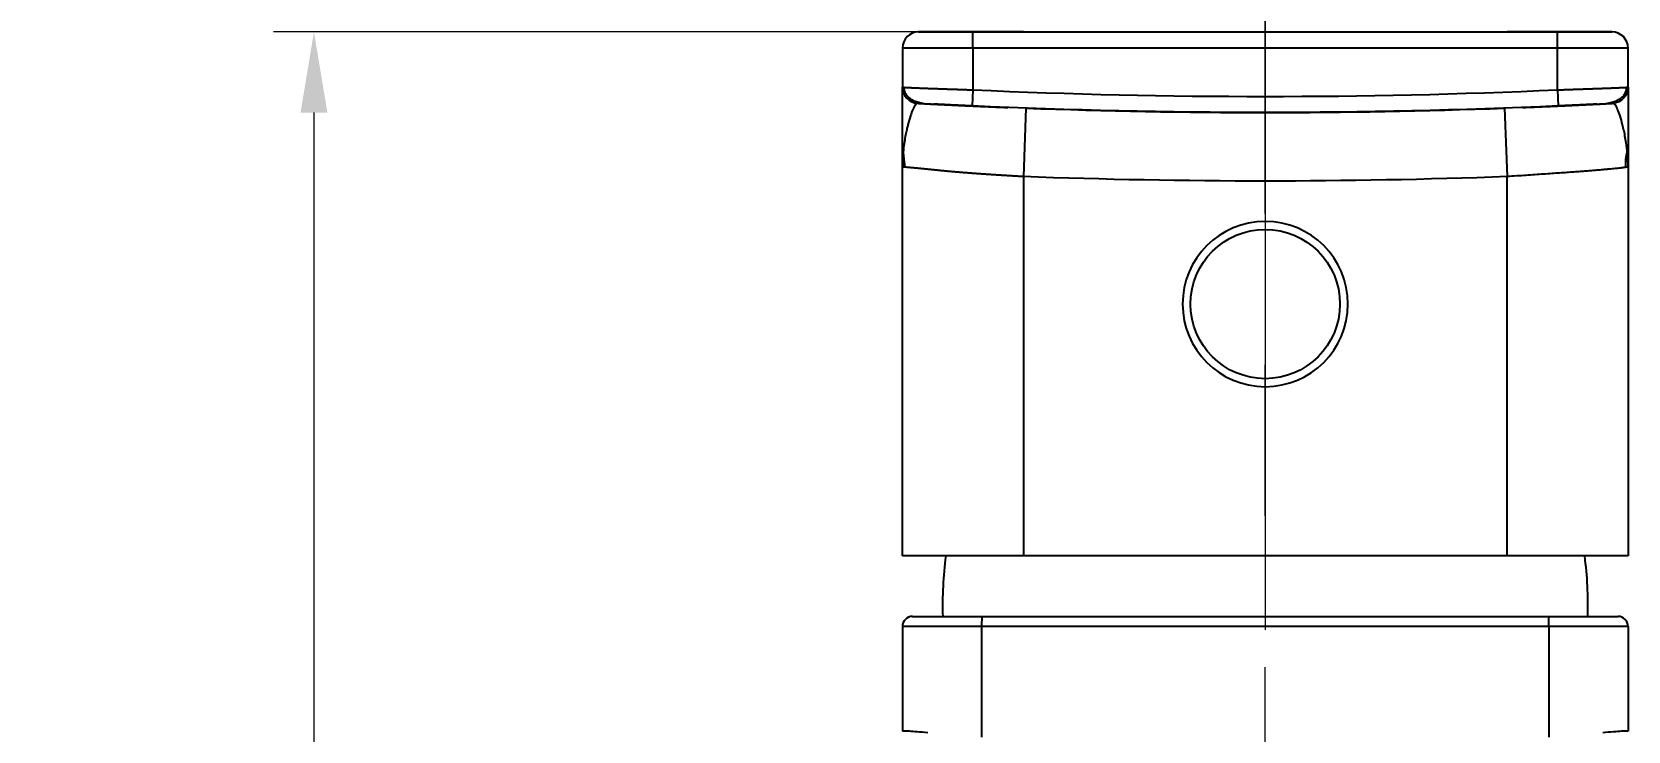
# Model space of a CAD drawing. Extents: x 1481 to 3160, y 4681 to 5260.
# Drawn here: x 2553.2 to 2632.3, y 5030.2 to 5064.9 of the extents above; entities that cross this region are included whole.
import ezdxf

# ---------------------------------------------------------------- set-up
doc = ezdxf.new("R2010")
doc.units = 0
doc.header["$LTSCALE"] = 30
doc.header["$MEASUREMENT"] = 0
doc.header["$PDMODE"] = 3
doc.header["$PDSIZE"] = -10
doc.linetypes.add('CENTER', pattern=[2, 1.25, -0.25, 0.25, -0.25])
doc.layers.get('0').update_dxf_attribs({"linetype": 'CONTINUOUS'})
doc.layers.get('DEFPOINTS').update_dxf_attribs({"linetype": 'CONTINUOUS'})
doc.layers.add('\\M+5B3DF\\M+5B4E7\\M+5CFDF', color=3, linetype='CONTINUOUS', lineweight=9)
doc.layers.add('BODY', color=7, linetype='CONTINUOUS')
doc.styles.add('Daelim Dimension', font='NanumGothic.ttf')
doc.dimstyles.new('DEFAULT', dxfattribs={"dimscale": 2, "dimtxt": 2, "dimasz": 2, "dimexe": 0, "dimexo": 2, "dimgap": 1, "dimtad": 1, "dimdec": 1, "dimzin": 9, "dimdsep": 46, "dimtxsty": 'Daelim Dimension', "dimcen": 0.5, "dimclrd": 252, "dimclre": 252, "dimclrt": 3, "dimadec": 1, "dimazin": 0, "dimtfac": 1, "dimtdec": 1, "dimtix": 1, "dimtmove": 0, "dimatfit": 3, "dimfxl": 0, "dimtolj": 1, "dimtzin": 1, "dimlwd": 9, "dimlwe": 9, "dimarcsym": 0})

# ---------------------------------------------------------------- blocks, each defined once
blk = doc.blocks.new('*D21')
at = {"color": 5, "lineweight": 9, "ltscale": 0.5}
for p, q in [((2610.339, 5064.907), (2565.145, 5064.907)), ((2567.145, 5060.907), (2567.145, 4918.907)), ((2587.839, 4914.907), (2565.145, 4914.907))]:
    blk.add_line(p, q, dxfattribs=at)
at = {"color": 5, "ltscale": 0.5}
for points in [[(2566.478, 5060.907), (2567.811, 5060.907), (2567.145, 5064.907)], [(2566.478, 4918.907), (2567.811, 4918.907), (2567.145, 4914.907)]]:
    blk.add_solid(points, dxfattribs=at)
at = {"layer": 'DEFPOINTS', "color": 0, "ltscale": 0.5}
for p in [(2614.339, 5064.907), (2567.145, 4914.907), (2591.839, 4914.907)]:
    blk.add_point(p, dxfattribs=at)
at = {"color": 7, "ltscale": 0.5, "insert": (2559.715, 4989.907), "char_height": 10, "attachment_point": 5, "rotation": 90, "style": 'Daelim Dimension'}
blk.add_mtext('\\A1;150', dxfattribs=at)

msp = doc.modelspace()

# ---------------------------------------------------------------- linework, layer by layer
at = {"layer": '\\M+5B3DF\\M+5B4E7\\M+5CFDF', "color": 0, "lineweight": -3}
for p, q in [((2602.339, 5064.907), (2597.139, 5064.907)), ((2597.139, 5064.907), (2599.839, 5064.907)), ((2597.139, 5064.907), (2597.139, 5064.907)), ((2599.839, 5064.907), (2628.839, 5064.907)), ((2599.839, 5064.107), (2599.839, 5064.907)), ((2631.539, 5064.907), (2626.339, 5064.907)), ((2628.839, 5064.107), (2628.839, 5064.907)), ((2628.839, 5064.907), (2631.539, 5064.907)), ((2631.539, 5064.907), (2631.539, 5064.907)), ((2596.339, 5064.107), (2596.339, 5062.165)), ((2599.839, 5064.107), (2596.339, 5064.107)), ((2596.339, 5064.107), (2596.339, 5064.107)), ((2628.839, 5064.107), (2599.839, 5064.107)), ((2599.839, 5064.107), (2599.839, 5062.032)), ((2628.839, 5062.032), (2628.839, 5064.107)), ((2632.339, 5064.107), (2628.839, 5064.107)), ((2632.339, 5062.165), (2632.339, 5064.107)), ((2632.339, 5064.107), (2632.339, 5064.107)), ((2599.839, 5062.032), (2599.803, 5061.233)), ((2628.839, 5062.032), (2628.874, 5061.233)), ((2632.339, 5062.165), (2632.339, 5058.207)), ((2602.463, 5061.125), (2602.339, 5057.727)), ((2626.214, 5061.125), (2626.339, 5057.727)), ((2596.339, 5038.907), (2596.339, 5058.207)), ((2602.339, 5057.727), (2602.339, 5038.907)), ((2626.339, 5038.907), (2626.339, 5057.727)), ((2632.339, 5058.207), (2632.339, 5038.907)), ((2602.339, 5038.907), (2596.339, 5038.907)), ((2626.339, 5038.907), (2602.339, 5038.907)), ((2632.339, 5038.907), (2626.339, 5038.907)), ((2596.339, 5035.407), (2596.339, 5030.22)), ((2600.269, 5035.407), (2596.339, 5035.407)), ((2596.839, 5035.907), (2600.278, 5035.907)), ((2600.269, 5035.407), (2600.269, 5029.91)), ((2614.339, 5035.407), (2600.269, 5035.407)), ((2600.278, 5035.907), (2614.339, 5035.907)), ((2614.339, 5035.907), (2628.4, 5035.907)), ((2628.408, 5035.407), (2614.339, 5035.407)), ((2628.4, 5035.907), (2631.839, 5035.907)), ((2628.408, 5035.407), (2628.408, 5029.91)), ((2632.339, 5035.407), (2628.408, 5035.407)), ((2632.339, 5035.407), (2632.339, 5030.22))]:
    msp.add_line(p, q, dxfattribs=at)
at = {"layer": '\\M+5B3DF\\M+5B4E7\\M+5CFDF', "color": 0, "lineweight": -3, "extrusion": (0, 0, -1)}
msp.add_circle((-2614.339, 5051.407), 4.1, dxfattribs=at)
at = {"layer": '\\M+5B3DF\\M+5B4E7\\M+5CFDF', "color": 0, "lineweight": -3}
msp.add_circle((2614.339, 5051.407), 3.704, dxfattribs=at)
for centre, radius, start, end in [((2597.139, 5064.107), 0.8, 90, 180), ((2597.139, 5064.107), 0.8, 90, 180), ((2631.539, 5064.107), 0.8, 0, 90), ((2631.539, 5064.107), 0.8, 0, 90), ((2597.139, 5062.165), 0.8, 180, 266.95176), ((2614.339, 5385.157), 323.45, 267.43062, 272.56938), ((2614.339, 5385.157), 324.25, 267.9011, 272.0989), ((2617.33, 5036.466), 19, 172.61787, 181.68552), ((2611.347, 5036.466), 19, 358.31448, 7.38213), ((2596.839, 5035.407), 0.5, 90, 180), ((2631.839, 5035.407), 0.5, 0, 90)]:
    msp.add_arc(centre, radius, start, end, dxfattribs=at)
at = {"layer": '\\M+5B3DF\\M+5B4E7\\M+5CFDF', "color": 0, "lineweight": -3, "extrusion": (0, 0, -1)}
for centre, radius, start, end in [((-2631.539, 5062.165), 0.8, 180, 266.95176), ((-2614.339, 5385.157), 324.25, 267.43062, 272.56938), ((-2614.339, 5385.157), 327.65, 267.9011, 272.0989)]:
    msp.add_arc(centre, radius, start, end, dxfattribs=at)
at = {"layer": '\\M+5B3DF\\M+5B4E7\\M+5CFDF', "color": 0, "lineweight": -3}
for centre, major_axis, ratio, start_param, end_param in [((2600.278, 5035.407), (0, 0.5), 0.017452, 0, 1.570796), ((2628.4, 5035.407), (0, -0.5), 0.017453, 1.570796, 3.141499)]:
    msp.add_ellipse(centre, major_axis=major_axis, ratio=ratio, start_param=start_param, end_param=end_param, dxfattribs=at)
for points, knots in [([(2596.339, 5062.165), (2596.339, 5062.165), (2596.339, 5062.165), (2596.339, 5062.165), (2596.339, 5062.165), (2596.34, 5062.165), (2596.341, 5062.165), (2596.342, 5062.164), (2596.343, 5062.164), (2596.345, 5062.164), (2596.347, 5062.164), (2596.349, 5062.164), (2596.351, 5062.164), (2596.353, 5062.164), (2596.356, 5062.163), (2596.359, 5062.163), (2596.362, 5062.163), (2596.366, 5062.163), (2596.37, 5062.163), (2596.374, 5062.162), (2596.378, 5062.162), (2596.383, 5062.162), (2596.388, 5062.161), (2596.393, 5062.161), (2596.398, 5062.161), (2596.403, 5062.16), (2596.406, 5062.16), (2596.406, 5062.16)], [0, 0, 0, 0, 0.036911, 0.074181, 0.11181, 0.149797, 0.188144, 0.22685, 0.265915, 0.305338, 0.345121, 0.385263, 0.425764, 0.466623, 0.507842, 0.54942, 0.591357, 0.633653, 0.676309, 0.719323, 0.762696, 0.806429, 0.850521, 0.894971, 0.939781, 0.98495, 1, 1, 1, 1]), ([(2596.339, 5058.207), (2596.339, 5059.189), (2596.339, 5060.166), (2596.339, 5061.645), (2596.339, 5062.165), (2596.339, 5062.165)], [0, 0, 0, 0, 0.500054, 0.500054, 1, 1, 1, 1]), ([(2596.406, 5062.16), (2596.408, 5062.16), (2596.411, 5062.16), (2596.417, 5062.16), (2596.424, 5062.159), (2596.431, 5062.159), (2596.438, 5062.158), (2596.446, 5062.158), (2596.455, 5062.157), (2596.463, 5062.157), (2596.472, 5062.156), (2596.482, 5062.156), (2596.491, 5062.155), (2596.501, 5062.155), (2596.512, 5062.154), (2596.523, 5062.154), (2596.534, 5062.153), (2596.546, 5062.153), (2596.558, 5062.152), (2596.571, 5062.151), (2596.584, 5062.151), (2596.597, 5062.15), (2596.611, 5062.149), (2596.625, 5062.149), (2596.64, 5062.148), (2596.655, 5062.147), (2596.671, 5062.146), (2596.687, 5062.146), (2596.704, 5062.145), (2596.721, 5062.144), (2596.738, 5062.143), (2596.757, 5062.143), (2596.775, 5062.142), (2596.794, 5062.141), (2596.814, 5062.14), (2596.834, 5062.139), (2596.854, 5062.138), (2596.876, 5062.137), (2596.897, 5062.136), (2596.919, 5062.135), (2596.942, 5062.135), (2596.965, 5062.134), (2596.989, 5062.133), (2597.013, 5062.132), (2597.038, 5062.131), (2597.064, 5062.13), (2597.09, 5062.129), (2597.116, 5062.127), (2597.143, 5062.126), (2597.171, 5062.125), (2597.199, 5062.124), (2597.228, 5062.123), (2597.257, 5062.122), (2597.287, 5062.121), (2597.318, 5062.12), (2597.349, 5062.118), (2597.38, 5062.117), (2597.413, 5062.116), (2597.445, 5062.115), (2597.479, 5062.114), (2597.513, 5062.112), (2597.547, 5062.111), (2597.582, 5062.11), (2597.618, 5062.108), (2597.655, 5062.107), (2597.691, 5062.106), (2597.729, 5062.104), (2597.767, 5062.103), (2597.806, 5062.102), (2597.845, 5062.1), (2597.885, 5062.099), (2597.925, 5062.098), (2597.966, 5062.096), (2598.008, 5062.095), (2598.05, 5062.093), (2598.092, 5062.092), (2598.136, 5062.09), (2598.179, 5062.089), (2598.224, 5062.087), (2598.269, 5062.086), (2598.314, 5062.084), (2598.36, 5062.082), (2598.407, 5062.081), (2598.454, 5062.079), (2598.501, 5062.078), (2598.549, 5062.076), (2598.598, 5062.074), (2598.647, 5062.073), (2598.697, 5062.071), (2598.747, 5062.069), (2598.798, 5062.068), (2598.849, 5062.066), (2598.9, 5062.064), (2598.952, 5062.062), (2599.005, 5062.061), (2599.058, 5062.059), (2599.111, 5062.057), (2599.165, 5062.055), (2599.219, 5062.053), (2599.274, 5062.052), (2599.329, 5062.05), (2599.384, 5062.048), (2599.44, 5062.046), (2599.496, 5062.044), (2599.552, 5062.042), (2599.609, 5062.04), (2599.666, 5062.038), (2599.723, 5062.036), (2599.781, 5062.034), (2599.819, 5062.033), (2599.839, 5062.032)], [0, 0, 0, 0, 0.004368, 0.010944, 0.017571, 0.02425, 0.03098, 0.037762, 0.044595, 0.05148, 0.058417, 0.065404, 0.072443, 0.079534, 0.086676, 0.09387, 0.101115, 0.108412, 0.11576, 0.123159, 0.13061, 0.138113, 0.145667, 0.153272, 0.160929, 0.168638, 0.176398, 0.184209, 0.192072, 0.199987, 0.207953, 0.21597, 0.224039, 0.232159, 0.240331, 0.248555, 0.256829, 0.265156, 0.273534, 0.281963, 0.290444, 0.298976, 0.30756, 0.316195, 0.324882, 0.33362, 0.34241, 0.351252, 0.360144, 0.369089, 0.378084, 0.387132, 0.396231, 0.405381, 0.414583, 0.423836, 0.433141, 0.442497, 0.451905, 0.461364, 0.470875, 0.480437, 0.490051, 0.499716, 0.509433, 0.519202, 0.529021, 0.538893, 0.548816, 0.55879, 0.568816, 0.578893, 0.589022, 0.599202, 0.609434, 0.619718, 0.630053, 0.640439, 0.650877, 0.661366, 0.671907, 0.6825, 0.693143, 0.703839, 0.714586, 0.725384, 0.736234, 0.747136, 0.758089, 0.769093, 0.780149, 0.791257, 0.802416, 0.813626, 0.824888, 0.836202, 0.847567, 0.858983, 0.870451, 0.881971, 0.893542, 0.905165, 0.916839, 0.928564, 0.940342, 0.95217, 0.96405, 0.975982, 0.987965, 1, 1, 1, 1]), ([(2596.408, 5062.162), (2596.408, 5062.132), (2596.412, 5062.073), (2596.439, 5061.953), (2596.508, 5061.806), (2596.637, 5061.658), (2596.883, 5061.488), (2597.292, 5061.372), (2597.67, 5061.324), (2597.889, 5061.325)], [0, 0, 0, 0, 0.038381, 0.078447, 0.166437, 0.268466, 0.385885, 0.66519, 1, 1, 1, 1]), ([(2628.839, 5062.032), (2628.849, 5062.033), (2628.869, 5062.033), (2628.899, 5062.034), (2628.929, 5062.035), (2628.959, 5062.036), (2628.988, 5062.037), (2629.018, 5062.038), (2629.048, 5062.039), (2629.077, 5062.04), (2629.107, 5062.041), (2629.136, 5062.042), (2629.165, 5062.043), (2629.195, 5062.044), (2629.224, 5062.045), (2629.253, 5062.046), (2629.282, 5062.047), (2629.311, 5062.048), (2629.339, 5062.049), (2629.368, 5062.05), (2629.397, 5062.051), (2629.425, 5062.052), (2629.453, 5062.053), (2629.482, 5062.054), (2629.51, 5062.055), (2629.538, 5062.056), (2629.566, 5062.057), (2629.593, 5062.058), (2629.621, 5062.059), (2629.649, 5062.06), (2629.676, 5062.061), (2629.703, 5062.062), (2629.731, 5062.063), (2629.758, 5062.064), (2629.785, 5062.064), (2629.811, 5062.065), (2629.838, 5062.066), (2629.865, 5062.067), (2629.891, 5062.068), (2629.917, 5062.069), (2629.944, 5062.07), (2629.97, 5062.071), (2629.996, 5062.072), (2630.021, 5062.072), (2630.047, 5062.073), (2630.073, 5062.074), (2630.098, 5062.075), (2630.123, 5062.076), (2630.148, 5062.077), (2630.173, 5062.078), (2630.198, 5062.078), (2630.223, 5062.079), (2630.247, 5062.08), (2630.272, 5062.081), (2630.296, 5062.082), (2630.32, 5062.083), (2630.344, 5062.083), (2630.368, 5062.084), (2630.391, 5062.085), (2630.415, 5062.086), (2630.438, 5062.087), (2630.462, 5062.087), (2630.485, 5062.088), (2630.508, 5062.089), (2630.53, 5062.09), (2630.553, 5062.091), (2630.575, 5062.091), (2630.598, 5062.092), (2630.62, 5062.093), (2630.642, 5062.094), (2630.664, 5062.094), (2630.685, 5062.095), (2630.707, 5062.096), (2630.728, 5062.097), (2630.75, 5062.097), (2630.771, 5062.098), (2630.792, 5062.099), (2630.812, 5062.1), (2630.833, 5062.1), (2630.853, 5062.101), (2630.874, 5062.102), (2630.894, 5062.103), (2630.914, 5062.103), (2630.934, 5062.104), (2630.953, 5062.105), (2630.973, 5062.105), (2630.992, 5062.106), (2631.011, 5062.107), (2631.03, 5062.107), (2631.049, 5062.108), (2631.068, 5062.109), (2631.087, 5062.109), (2631.105, 5062.11), (2631.123, 5062.111), (2631.141, 5062.111), (2631.159, 5062.112), (2631.177, 5062.113), (2631.195, 5062.113), (2631.212, 5062.114), (2631.229, 5062.115), (2631.247, 5062.115), (2631.264, 5062.116), (2631.28, 5062.117), (2631.297, 5062.117), (2631.314, 5062.118), (2631.33, 5062.119), (2631.346, 5062.119), (2631.362, 5062.12), (2631.378, 5062.12), (2631.394, 5062.121), (2631.409, 5062.122), (2631.425, 5062.122), (2631.44, 5062.123), (2631.455, 5062.123), (2631.47, 5062.124), (2631.485, 5062.124), (2631.5, 5062.125), (2631.514, 5062.126), (2631.529, 5062.126), (2631.543, 5062.127), (2631.557, 5062.127), (2631.571, 5062.128), (2631.584, 5062.128), (2631.598, 5062.129), (2631.611, 5062.129), (2631.625, 5062.13), (2631.638, 5062.131), (2631.651, 5062.131), (2631.664, 5062.132), (2631.676, 5062.132), (2631.689, 5062.133), (2631.701, 5062.133), (2631.714, 5062.134), (2631.726, 5062.134), (2631.738, 5062.135), (2631.75, 5062.135), (2631.761, 5062.136), (2631.773, 5062.136), (2631.784, 5062.137), (2631.795, 5062.137), (2631.807, 5062.138), (2631.818, 5062.138), (2631.828, 5062.138), (2631.839, 5062.139), (2631.85, 5062.139), (2631.86, 5062.14), (2631.87, 5062.14), (2631.881, 5062.141), (2631.891, 5062.141), (2631.9, 5062.142), (2631.91, 5062.142), (2631.92, 5062.143), (2631.929, 5062.143), (2631.939, 5062.143), (2631.948, 5062.144), (2631.957, 5062.144), (2631.966, 5062.145), (2631.975, 5062.145), (2631.983, 5062.145), (2631.992, 5062.146), (2632, 5062.146), (2632.009, 5062.147), (2632.017, 5062.147), (2632.025, 5062.147), (2632.033, 5062.148), (2632.041, 5062.148), (2632.048, 5062.148), (2632.056, 5062.149), (2632.063, 5062.149), (2632.071, 5062.15), (2632.078, 5062.15), (2632.085, 5062.15), (2632.092, 5062.151), (2632.099, 5062.151), (2632.105, 5062.151), (2632.112, 5062.152), (2632.118, 5062.152), (2632.125, 5062.152), (2632.131, 5062.153), (2632.137, 5062.153), (2632.143, 5062.153), (2632.149, 5062.153), (2632.155, 5062.154), (2632.161, 5062.154), (2632.166, 5062.154), (2632.172, 5062.155), (2632.177, 5062.155), (2632.182, 5062.155), (2632.188, 5062.156), (2632.193, 5062.156), (2632.198, 5062.156), (2632.203, 5062.156), (2632.207, 5062.157), (2632.212, 5062.157), (2632.217, 5062.157), (2632.221, 5062.157), (2632.225, 5062.158), (2632.23, 5062.158), (2632.234, 5062.158), (2632.238, 5062.158), (2632.242, 5062.159), (2632.246, 5062.159), (2632.25, 5062.159), (2632.253, 5062.159), (2632.257, 5062.159), (2632.26, 5062.16), (2632.264, 5062.16), (2632.267, 5062.16), (2632.27, 5062.16), (2632.274, 5062.16), (2632.277, 5062.161), (2632.28, 5062.161), (2632.282, 5062.161), (2632.285, 5062.161), (2632.288, 5062.161), (2632.291, 5062.161), (2632.293, 5062.162), (2632.296, 5062.162), (2632.298, 5062.162), (2632.3, 5062.162), (2632.303, 5062.162), (2632.305, 5062.162), (2632.307, 5062.162), (2632.309, 5062.163), (2632.311, 5062.163), (2632.313, 5062.163), (2632.315, 5062.163), (2632.316, 5062.163), (2632.318, 5062.163), (2632.32, 5062.163), (2632.321, 5062.163), (2632.323, 5062.164), (2632.324, 5062.164), (2632.325, 5062.164), (2632.327, 5062.164), (2632.328, 5062.164), (2632.329, 5062.164), (2632.33, 5062.164), (2632.331, 5062.164), (2632.332, 5062.164), (2632.333, 5062.164), (2632.333, 5062.164), (2632.334, 5062.164), (2632.335, 5062.164), (2632.335, 5062.164), (2632.336, 5062.165), (2632.337, 5062.165), (2632.337, 5062.165), (2632.337, 5062.165), (2632.338, 5062.165), (2632.338, 5062.165), (2632.338, 5062.165), (2632.338, 5062.165), (2632.339, 5062.165), (2632.339, 5062.165), (2632.339, 5062.165), (2632.339, 5062.165)], [0, 0, 0, 0, 0.005477, 0.010942, 0.016395, 0.021836, 0.027264, 0.032681, 0.038085, 0.043477, 0.048857, 0.054225, 0.05958, 0.064923, 0.070255, 0.075574, 0.08088, 0.086175, 0.091458, 0.096728, 0.101986, 0.107232, 0.112466, 0.117687, 0.122897, 0.128094, 0.133279, 0.138452, 0.143613, 0.148762, 0.153898, 0.159022, 0.164134, 0.169234, 0.174322, 0.179398, 0.184461, 0.189512, 0.194551, 0.199578, 0.204593, 0.209596, 0.214586, 0.219564, 0.22453, 0.229484, 0.234426, 0.239355, 0.244273, 0.249178, 0.254071, 0.258952, 0.26382, 0.268677, 0.273521, 0.278353, 0.283173, 0.287981, 0.292777, 0.29756, 0.302332, 0.307091, 0.311838, 0.316573, 0.321295, 0.326006, 0.330704, 0.33539, 0.340064, 0.344726, 0.349376, 0.354013, 0.358638, 0.363252, 0.367852, 0.372441, 0.377018, 0.381582, 0.386135, 0.390675, 0.395203, 0.399718, 0.404222, 0.408713, 0.413193, 0.41766, 0.422115, 0.426557, 0.430988, 0.435406, 0.439813, 0.444207, 0.448589, 0.452958, 0.457316, 0.461661, 0.465994, 0.470315, 0.474624, 0.478921, 0.483206, 0.487478, 0.491738, 0.495986, 0.500222, 0.504446, 0.508657, 0.512857, 0.517044, 0.521219, 0.525382, 0.529533, 0.533671, 0.537797, 0.541912, 0.546014, 0.550103, 0.554181, 0.558247, 0.5623, 0.566341, 0.57037, 0.574387, 0.578392, 0.582384, 0.586365, 0.590333, 0.594289, 0.598233, 0.602164, 0.606084, 0.609991, 0.613886, 0.617769, 0.62164, 0.625499, 0.629345, 0.63318, 0.637002, 0.640812, 0.64461, 0.648395, 0.652169, 0.65593, 0.659679, 0.663416, 0.667141, 0.670854, 0.674554, 0.678243, 0.681919, 0.685583, 0.689235, 0.692874, 0.696502, 0.700117, 0.703721, 0.707312, 0.71089, 0.714457, 0.718012, 0.721554, 0.725084, 0.728602, 0.732108, 0.735602, 0.739083, 0.742553, 0.74601, 0.749455, 0.752888, 0.756308, 0.759717, 0.763113, 0.766497, 0.76987, 0.773229, 0.776577, 0.779913, 0.783236, 0.786547, 0.789846, 0.793133, 0.796408, 0.799671, 0.802921, 0.806159, 0.809385, 0.812599, 0.815801, 0.81899, 0.822168, 0.825333, 0.828486, 0.831627, 0.834756, 0.837873, 0.840977, 0.844069, 0.847149, 0.850217, 0.853273, 0.856317, 0.859348, 0.862368, 0.865375, 0.86837, 0.871353, 0.874323, 0.877282, 0.880228, 0.883162, 0.886084, 0.888994, 0.891892, 0.894778, 0.897651, 0.900512, 0.903361, 0.906198, 0.909023, 0.911836, 0.914636, 0.917424, 0.9202, 0.922964, 0.925716, 0.928456, 0.931183, 0.933899, 0.936602, 0.939293, 0.941972, 0.944638, 0.947293, 0.949935, 0.952565, 0.955183, 0.957789, 0.960383, 0.962965, 0.965534, 0.968091, 0.970637, 0.973169, 0.97569, 0.978199, 0.980695, 0.98318, 0.985652, 0.988112, 0.99056, 0.992996, 0.995419, 0.997831, 1, 1, 1, 1]), ([(2630.787, 5061.325), (2631.006, 5061.324), (2631.384, 5061.372), (2631.794, 5061.488), (2632.04, 5061.658), (2632.169, 5061.806), (2632.238, 5061.953), (2632.265, 5062.073), (2632.269, 5062.132), (2632.269, 5062.162)], [0, 0, 0, 0, 0.33472, 0.613921, 0.731379, 0.833477, 0.921524, 0.961606, 1, 1, 1, 1]), ([(2597.099, 5061.366), (2597.097, 5061.366), (2597.09, 5061.366), (2597.081, 5061.366), (2597.064, 5061.361), (2597.03, 5061.344), (2596.961, 5061.272), (2596.857, 5061.081), (2596.731, 5060.742), (2596.637, 5060.4), (2596.56, 5060.098), (2596.503, 5059.848), (2596.446, 5059.53), (2596.394, 5059.144), (2596.35, 5058.692), (2596.343, 5058.374), (2596.339, 5058.207)], [0, 0, 0, 0, 0.004064, 0.015296, 0.030993, 0.062296, 0.124672, 0.249244, 0.369542, 0.499412, 0.551454, 0.617128, 0.695558, 0.785888, 0.887458, 1, 1, 1, 1]), ([(2597.096, 5061.366), (2597.11, 5061.365), (2597.137, 5061.364), (2597.177, 5061.362), (2597.218, 5061.359), (2597.259, 5061.357), (2597.3, 5061.355), (2597.341, 5061.353), (2597.382, 5061.351), (2597.423, 5061.349), (2597.464, 5061.346), (2597.505, 5061.344), (2597.547, 5061.342), (2597.588, 5061.34), (2597.63, 5061.338), (2597.671, 5061.336), (2597.713, 5061.334), (2597.755, 5061.331), (2597.796, 5061.329), (2597.838, 5061.327), (2597.88, 5061.325), (2597.922, 5061.323), (2597.964, 5061.321), (2598.007, 5061.319), (2598.049, 5061.317), (2598.091, 5061.314), (2598.134, 5061.312), (2598.176, 5061.31), (2598.219, 5061.308), (2598.261, 5061.306), (2598.304, 5061.304), (2598.347, 5061.302), (2598.39, 5061.3), (2598.433, 5061.297), (2598.476, 5061.295), (2598.519, 5061.293), (2598.562, 5061.291), (2598.605, 5061.289), (2598.649, 5061.287), (2598.692, 5061.285), (2598.736, 5061.283), (2598.779, 5061.281), (2598.823, 5061.279), (2598.867, 5061.276), (2598.91, 5061.274), (2598.954, 5061.272), (2598.998, 5061.27), (2599.042, 5061.268), (2599.086, 5061.266), (2599.131, 5061.264), (2599.175, 5061.262), (2599.219, 5061.26), (2599.264, 5061.258), (2599.308, 5061.256), (2599.353, 5061.254), (2599.397, 5061.251), (2599.442, 5061.249), (2599.487, 5061.247), (2599.532, 5061.245), (2599.577, 5061.243), (2599.622, 5061.241), (2599.667, 5061.239), (2599.712, 5061.237), (2599.757, 5061.235), (2599.803, 5061.233), (2599.848, 5061.231), (2599.893, 5061.229), (2599.939, 5061.227), (2599.985, 5061.225), (2600.03, 5061.223), (2600.076, 5061.221), (2600.122, 5061.219), (2600.168, 5061.217), (2600.214, 5061.215), (2600.26, 5061.213), (2600.306, 5061.211), (2600.352, 5061.209), (2600.399, 5061.207), (2600.445, 5061.205), (2600.492, 5061.203), (2600.538, 5061.201), (2600.585, 5061.199), (2600.632, 5061.197), (2600.678, 5061.195), (2600.725, 5061.193), (2600.772, 5061.191), (2600.819, 5061.189), (2600.866, 5061.187), (2600.913, 5061.185), (2600.961, 5061.183), (2601.008, 5061.181), (2601.055, 5061.179), (2601.103, 5061.177), (2601.15, 5061.175), (2601.198, 5061.173), (2601.246, 5061.172), (2601.294, 5061.17), (2601.341, 5061.168), (2601.389, 5061.166), (2601.437, 5061.164), (2601.485, 5061.162), (2601.529, 5061.16), (2601.557, 5061.159), (2601.568, 5061.159)], [0, 0, 0, 0, 0.010296, 0.020576, 0.030839, 0.041088, 0.051321, 0.061538, 0.071741, 0.08193, 0.092104, 0.102263, 0.112409, 0.122542, 0.132661, 0.142767, 0.15286, 0.162941, 0.173009, 0.183065, 0.193109, 0.203142, 0.213164, 0.223175, 0.233175, 0.243164, 0.253143, 0.263113, 0.273072, 0.283023, 0.292964, 0.302896, 0.31282, 0.322735, 0.332643, 0.342543, 0.352435, 0.36232, 0.372198, 0.382069, 0.391934, 0.401793, 0.411646, 0.421494, 0.431336, 0.441173, 0.451006, 0.460834, 0.470658, 0.480478, 0.490294, 0.500108, 0.509918, 0.519725, 0.52953, 0.539333, 0.549134, 0.558933, 0.568731, 0.578528, 0.588324, 0.59812, 0.607915, 0.617711, 0.627507, 0.637304, 0.647101, 0.6569, 0.6667, 0.676502, 0.686306, 0.696113, 0.705922, 0.715734, 0.725549, 0.735367, 0.74519, 0.755016, 0.764847, 0.774682, 0.784523, 0.794368, 0.804219, 0.814076, 0.823938, 0.833807, 0.843682, 0.853564, 0.863454, 0.87335, 0.883255, 0.893167, 0.903087, 0.913016, 0.922954, 0.932901, 0.942857, 0.952822, 0.962797, 0.972783, 0.982779, 0.992785, 1, 1, 1, 1]), ([(2599.803, 5061.233), (2599.794, 5061.233), (2599.776, 5061.234), (2599.75, 5061.235), (2599.723, 5061.237), (2599.696, 5061.238), (2599.67, 5061.239), (2599.643, 5061.24), (2599.617, 5061.241), (2599.591, 5061.243), (2599.564, 5061.244), (2599.538, 5061.245), (2599.512, 5061.246), (2599.485, 5061.247), (2599.459, 5061.249), (2599.433, 5061.25), (2599.407, 5061.251), (2599.381, 5061.252), (2599.355, 5061.253), (2599.329, 5061.255), (2599.303, 5061.256), (2599.277, 5061.257), (2599.251, 5061.258), (2599.225, 5061.259), (2599.199, 5061.261), (2599.173, 5061.262), (2599.148, 5061.263), (2599.122, 5061.264), (2599.096, 5061.266), (2599.07, 5061.267), (2599.045, 5061.268), (2599.019, 5061.269), (2598.994, 5061.27), (2598.968, 5061.272), (2598.943, 5061.273), (2598.917, 5061.274), (2598.892, 5061.275), (2598.866, 5061.276), (2598.841, 5061.278), (2598.816, 5061.279), (2598.79, 5061.28), (2598.691, 5061.285), (2598.522, 5061.293), (2598.294, 5061.304), (2598.082, 5061.315), (2597.952, 5061.321), (2597.889, 5061.325)], [0, 0, 0, 0, 0.012545, 0.025075, 0.037591, 0.050094, 0.062585, 0.075065, 0.087536, 0.099999, 0.112456, 0.124906, 0.137353, 0.149796, 0.162237, 0.174678, 0.187119, 0.199563, 0.212009, 0.22446, 0.236916, 0.249379, 0.26185, 0.274331, 0.286822, 0.299324, 0.31184, 0.32437, 0.336915, 0.349477, 0.362057, 0.374655, 0.387274, 0.399915, 0.412578, 0.425265, 0.437976, 0.450714, 0.46348, 0.476273, 0.489096, 0.50195, 0.628188, 0.752484, 0.876022, 1, 1, 1, 1]), ([(2627.109, 5061.159), (2627.12, 5061.159), (2627.148, 5061.16), (2627.192, 5061.162), (2627.24, 5061.164), (2627.288, 5061.166), (2627.336, 5061.168), (2627.384, 5061.17), (2627.431, 5061.172), (2627.479, 5061.173), (2627.527, 5061.175), (2627.574, 5061.177), (2627.622, 5061.179), (2627.669, 5061.181), (2627.717, 5061.183), (2627.764, 5061.185), (2627.811, 5061.187), (2627.858, 5061.189), (2627.905, 5061.191), (2627.952, 5061.193), (2627.999, 5061.195), (2628.046, 5061.197), (2628.092, 5061.199), (2628.139, 5061.201), (2628.185, 5061.203), (2628.232, 5061.205), (2628.278, 5061.207), (2628.325, 5061.209), (2628.371, 5061.211), (2628.417, 5061.213), (2628.463, 5061.215), (2628.509, 5061.217), (2628.555, 5061.219), (2628.601, 5061.221), (2628.647, 5061.223), (2628.693, 5061.225), (2628.738, 5061.227), (2628.784, 5061.229), (2628.829, 5061.231), (2628.875, 5061.233), (2628.92, 5061.235), (2628.965, 5061.237), (2629.01, 5061.239), (2629.055, 5061.241), (2629.101, 5061.243), (2629.145, 5061.245), (2629.19, 5061.247), (2629.235, 5061.249), (2629.28, 5061.251), (2629.325, 5061.254), (2629.369, 5061.256), (2629.414, 5061.258), (2629.458, 5061.26), (2629.502, 5061.262), (2629.547, 5061.264), (2629.591, 5061.266), (2629.635, 5061.268), (2629.679, 5061.27), (2629.723, 5061.272), (2629.767, 5061.274), (2629.811, 5061.276), (2629.854, 5061.279), (2629.898, 5061.281), (2629.941, 5061.283), (2629.985, 5061.285), (2630.028, 5061.287), (2630.072, 5061.289), (2630.115, 5061.291), (2630.158, 5061.293), (2630.201, 5061.295), (2630.244, 5061.297), (2630.287, 5061.3), (2630.33, 5061.302), (2630.373, 5061.304), (2630.416, 5061.306), (2630.458, 5061.308), (2630.501, 5061.31), (2630.543, 5061.312), (2630.586, 5061.314), (2630.628, 5061.317), (2630.671, 5061.319), (2630.713, 5061.321), (2630.755, 5061.323), (2630.797, 5061.325), (2630.839, 5061.327), (2630.881, 5061.329), (2630.923, 5061.331), (2630.964, 5061.334), (2631.006, 5061.336), (2631.048, 5061.338), (2631.089, 5061.34), (2631.13, 5061.342), (2631.172, 5061.344), (2631.213, 5061.346), (2631.254, 5061.349), (2631.295, 5061.351), (2631.336, 5061.353), (2631.377, 5061.355), (2631.418, 5061.357), (2631.459, 5061.359), (2631.5, 5061.362), (2631.541, 5061.364), (2631.568, 5061.365), (2631.581, 5061.366)], [0, 0, 0, 0, 0.007215, 0.017221, 0.027217, 0.037203, 0.047178, 0.057143, 0.067099, 0.077046, 0.086984, 0.096913, 0.106833, 0.116745, 0.12665, 0.136546, 0.146436, 0.156318, 0.166193, 0.176062, 0.185924, 0.195781, 0.205632, 0.215477, 0.225318, 0.235153, 0.244984, 0.25481, 0.264633, 0.274451, 0.284266, 0.294078, 0.303887, 0.313694, 0.323498, 0.3333, 0.3431, 0.352899, 0.362696, 0.372493, 0.382289, 0.392085, 0.40188, 0.411676, 0.421472, 0.431269, 0.441067, 0.450866, 0.460667, 0.47047, 0.480275, 0.490082, 0.499892, 0.509706, 0.519522, 0.529342, 0.539166, 0.548994, 0.558827, 0.568664, 0.578506, 0.588354, 0.598207, 0.608066, 0.617931, 0.627802, 0.63768, 0.647565, 0.657457, 0.667357, 0.677265, 0.68718, 0.697104, 0.707036, 0.716977, 0.726928, 0.736887, 0.746857, 0.756836, 0.766825, 0.776825, 0.786836, 0.796858, 0.806891, 0.816935, 0.826991, 0.837059, 0.84714, 0.857233, 0.867339, 0.877458, 0.887591, 0.897737, 0.907896, 0.91807, 0.928259, 0.938462, 0.948679, 0.958912, 0.969161, 0.979424, 0.989704, 1, 1, 1, 1]), ([(2630.785, 5061.324), (2630.785, 5061.324), (2630.735, 5061.322), (2630.632, 5061.317), (2630.466, 5061.308), (2630.29, 5061.3), (2630.103, 5061.291), (2629.957, 5061.283), (2629.856, 5061.279), (2629.806, 5061.276), (2629.755, 5061.274), (2629.704, 5061.271), (2629.653, 5061.269), (2629.602, 5061.267), (2629.551, 5061.264), (2629.5, 5061.262), (2629.448, 5061.259), (2629.397, 5061.257), (2629.345, 5061.255), (2629.293, 5061.252), (2629.242, 5061.25), (2629.189, 5061.247), (2629.137, 5061.245), (2629.085, 5061.243), (2629.033, 5061.24), (2628.98, 5061.238), (2628.927, 5061.235), (2628.892, 5061.234), (2628.874, 5061.233)], [0, 0, 0, 0, 0.000008, 0.099272, 0.198276, 0.297657, 0.398042, 0.500039, 0.525658, 0.551156, 0.576541, 0.601823, 0.627011, 0.652113, 0.67714, 0.702101, 0.727005, 0.751863, 0.776683, 0.801476, 0.826251, 0.851018, 0.875787, 0.900567, 0.925369, 0.950202, 0.975076, 1, 1, 1, 1]), ([(2632.339, 5058.207), (2632.338, 5058.28), (2632.336, 5058.428), (2632.326, 5058.65), (2632.31, 5058.872), (2632.288, 5059.094), (2632.253, 5059.357), (2632.202, 5059.659), (2632.138, 5059.995), (2632.052, 5060.367), (2631.946, 5060.741), (2631.82, 5061.081), (2631.717, 5061.272), (2631.647, 5061.344), (2631.614, 5061.361), (2631.596, 5061.366), (2631.587, 5061.366), (2631.58, 5061.366), (2631.578, 5061.366)], [0, 0, 0, 0, 0.048803, 0.098152, 0.148132, 0.198829, 0.25033, 0.333934, 0.417316, 0.500563, 0.630287, 0.750744, 0.875322, 0.9377, 0.969005, 0.984703, 0.996004, 1, 1, 1, 1]), ([(2596.449, 5058.197), (2596.446, 5058.197), (2596.439, 5058.198), (2596.427, 5058.199), (2596.415, 5058.2), (2596.404, 5058.201), (2596.393, 5058.202), (2596.384, 5058.203), (2596.375, 5058.204), (2596.368, 5058.204), (2596.361, 5058.205), (2596.355, 5058.205), (2596.35, 5058.206), (2596.346, 5058.206), (2596.343, 5058.206), (2596.34, 5058.207), (2596.339, 5058.207), (2596.339, 5058.207), (2596.339, 5058.207)], [0, 0, 0, 0, 0.0405, 0.103932, 0.167441, 0.231025, 0.294686, 0.358423, 0.422236, 0.486125, 0.550091, 0.614134, 0.678253, 0.742449, 0.806721, 0.871071, 0.935497, 1, 1, 1, 1]), ([(2602.339, 5057.727), (2602.325, 5057.728), (2602.299, 5057.729), (2602.26, 5057.731), (2602.22, 5057.734), (2602.18, 5057.736), (2602.141, 5057.738), (2602.101, 5057.741), (2602.062, 5057.743), (2602.022, 5057.745), (2601.983, 5057.748), (2601.943, 5057.75), (2601.904, 5057.752), (2601.865, 5057.755), (2601.825, 5057.757), (2601.786, 5057.759), (2601.746, 5057.762), (2601.707, 5057.764), (2601.668, 5057.766), (2601.628, 5057.769), (2601.589, 5057.771), (2601.55, 5057.773), (2601.511, 5057.776), (2601.472, 5057.778), (2601.433, 5057.781), (2601.393, 5057.783), (2601.354, 5057.785), (2601.315, 5057.788), (2601.276, 5057.79), (2601.238, 5057.793), (2601.199, 5057.795), (2601.16, 5057.798), (2601.121, 5057.8), (2601.082, 5057.802), (2601.044, 5057.805), (2601.005, 5057.807), (2600.967, 5057.81), (2600.928, 5057.812), (2600.89, 5057.815), (2600.851, 5057.817), (2600.813, 5057.82), (2600.775, 5057.822), (2600.737, 5057.825), (2600.699, 5057.827), (2600.661, 5057.83), (2600.623, 5057.832), (2600.585, 5057.835), (2600.547, 5057.837), (2600.509, 5057.84), (2600.472, 5057.842), (2600.434, 5057.845), (2600.397, 5057.848), (2600.359, 5057.85), (2600.322, 5057.853), (2600.285, 5057.855), (2600.248, 5057.858), (2600.211, 5057.86), (2600.174, 5057.863), (2600.137, 5057.866), (2600.1, 5057.868), (2600.064, 5057.871), (2600.027, 5057.873), (2599.991, 5057.876), (2599.954, 5057.879), (2599.918, 5057.881), (2599.882, 5057.884), (2599.846, 5057.887), (2599.81, 5057.889), (2599.774, 5057.892), (2599.738, 5057.895), (2599.703, 5057.897), (2599.667, 5057.9), (2599.632, 5057.903), (2599.597, 5057.905), (2599.562, 5057.908), (2599.527, 5057.911), (2599.492, 5057.913), (2599.457, 5057.916), (2599.422, 5057.919), (2599.388, 5057.921), (2599.353, 5057.924), (2599.319, 5057.927), (2599.285, 5057.93), (2599.251, 5057.932), (2599.217, 5057.935), (2599.183, 5057.938), (2599.15, 5057.941), (2599.116, 5057.943), (2599.083, 5057.946), (2599.05, 5057.949), (2599.017, 5057.952), (2598.984, 5057.955), (2598.951, 5057.957), (2598.919, 5057.96), (2598.886, 5057.963), (2598.854, 5057.966), (2598.822, 5057.969), (2598.79, 5057.971), (2598.758, 5057.974), (2598.726, 5057.977), (2598.695, 5057.98), (2598.664, 5057.983), (2598.632, 5057.986), (2598.601, 5057.988), (2598.57, 5057.991), (2598.54, 5057.994), (2598.509, 5057.997), (2598.479, 5058), (2598.449, 5058.003), (2598.419, 5058.006), (2598.389, 5058.009), (2598.359, 5058.011), (2598.329, 5058.014), (2598.3, 5058.017), (2598.271, 5058.02), (2598.242, 5058.023), (2598.213, 5058.026), (2598.185, 5058.029), (2598.156, 5058.032), (2598.128, 5058.035), (2598.093, 5058.038), (2598.051, 5058.043), (2598.004, 5058.048), (2597.956, 5058.053), (2597.91, 5058.058), (2597.863, 5058.062), (2597.818, 5058.067), (2597.772, 5058.072), (2597.728, 5058.076), (2597.684, 5058.081), (2597.64, 5058.085), (2597.597, 5058.089), (2597.555, 5058.094), (2597.513, 5058.098), (2597.472, 5058.102), (2597.432, 5058.106), (2597.392, 5058.11), (2597.353, 5058.114), (2597.314, 5058.117), (2597.276, 5058.121), (2597.239, 5058.125), (2597.202, 5058.128), (2597.166, 5058.132), (2597.13, 5058.135), (2597.096, 5058.138), (2597.062, 5058.142), (2597.028, 5058.145), (2596.996, 5058.148), (2596.964, 5058.151), (2596.932, 5058.154), (2596.902, 5058.156), (2596.872, 5058.159), (2596.843, 5058.162), (2596.815, 5058.164), (2596.787, 5058.167), (2596.761, 5058.169), (2596.735, 5058.172), (2596.709, 5058.174), (2596.685, 5058.176), (2596.661, 5058.178), (2596.638, 5058.18), (2596.616, 5058.182), (2596.595, 5058.184), (2596.574, 5058.186), (2596.555, 5058.188), (2596.536, 5058.19), (2596.518, 5058.191), (2596.501, 5058.193), (2596.484, 5058.194), (2596.469, 5058.195), (2596.457, 5058.196), (2596.451, 5058.197), (2596.449, 5058.197)], [0, 0, 0, 0, 0.00478, 0.00956, 0.01434, 0.01912, 0.023901, 0.028681, 0.033461, 0.038242, 0.043022, 0.047803, 0.052584, 0.057364, 0.062145, 0.066926, 0.071707, 0.076488, 0.081269, 0.08605, 0.090831, 0.095612, 0.100394, 0.105175, 0.109956, 0.114738, 0.11952, 0.124301, 0.129083, 0.133865, 0.138647, 0.143428, 0.14821, 0.152992, 0.157775, 0.162557, 0.167339, 0.172121, 0.176904, 0.181686, 0.186469, 0.191251, 0.196034, 0.200817, 0.205599, 0.210382, 0.215165, 0.219948, 0.224731, 0.229515, 0.234298, 0.239081, 0.243864, 0.248648, 0.253431, 0.258215, 0.262998, 0.267782, 0.272566, 0.27735, 0.282134, 0.286918, 0.291702, 0.296486, 0.30127, 0.306054, 0.310839, 0.315623, 0.320408, 0.325192, 0.329977, 0.334761, 0.339546, 0.344331, 0.349116, 0.353901, 0.358686, 0.363471, 0.368256, 0.373042, 0.377827, 0.382612, 0.387398, 0.392183, 0.396969, 0.401755, 0.406541, 0.411326, 0.416112, 0.420898, 0.425684, 0.43047, 0.435257, 0.440043, 0.444829, 0.449616, 0.454402, 0.459189, 0.463976, 0.468762, 0.473549, 0.478336, 0.483123, 0.48791, 0.492697, 0.497484, 0.502272, 0.507059, 0.511846, 0.516634, 0.521421, 0.526209, 0.530997, 0.535784, 0.540572, 0.54536, 0.550148, 0.554936, 0.559725, 0.564513, 0.569301, 0.577602, 0.585912, 0.594233, 0.602564, 0.610905, 0.619255, 0.627616, 0.635987, 0.644368, 0.652759, 0.661161, 0.669572, 0.677993, 0.686425, 0.694867, 0.703319, 0.711781, 0.720253, 0.728736, 0.737229, 0.745732, 0.754245, 0.762769, 0.771302, 0.779846, 0.788401, 0.796965, 0.80554, 0.814126, 0.822721, 0.831327, 0.839944, 0.84857, 0.857207, 0.865855, 0.874512, 0.883181, 0.891859, 0.900548, 0.909248, 0.917958, 0.926678, 0.935409, 0.944151, 0.952903, 0.961665, 0.970438, 0.979221, 0.988015, 0.99682, 1, 1, 1, 1]), ([(2632.227, 5058.188), (2632.224, 5058.187), (2632.205, 5058.184), (2632.165, 5058.179), (2632.1, 5058.17), (2632.021, 5058.16), (2631.928, 5058.15), (2631.82, 5058.138), (2631.694, 5058.124), (2631.55, 5058.11), (2631.387, 5058.095), (2631.204, 5058.078), (2631, 5058.061), (2630.774, 5058.042), (2630.526, 5058.022), (2630.254, 5058.001), (2629.96, 5057.978), (2629.642, 5057.955), (2629.301, 5057.93), (2628.937, 5057.905), (2628.551, 5057.878), (2628.143, 5057.85), (2627.716, 5057.821), (2627.271, 5057.791), (2626.81, 5057.759), (2626.497, 5057.738), (2626.339, 5057.727)], [0, 0, 0, 0, 0.006611, 0.035532, 0.06575, 0.097264, 0.130075, 0.164183, 0.199588, 0.23629, 0.274289, 0.313585, 0.354179, 0.396071, 0.43926, 0.483747, 0.529532, 0.576614, 0.624995, 0.674673, 0.725649, 0.777924, 0.831496, 0.886366, 0.942534, 1, 1, 1, 1]), ([(2632.339, 5058.207), (2632.338, 5058.207), (2632.337, 5058.206), (2632.328, 5058.205), (2632.314, 5058.202), (2632.291, 5058.198), (2632.262, 5058.193), (2632.239, 5058.189), (2632.227, 5058.188)], [0, 0, 0, 0, 0.151398, 0.312051, 0.481966, 0.661145, 0.849594, 1, 1, 1, 1]), ([(2596.339, 5030.22), (2596.339, 5030.229), (2596.367, 5030.233), (2596.478, 5030.234), (2596.56, 5030.231), (2596.775, 5030.219), (2596.91, 5030.209), (2597.222, 5030.184), (2597.399, 5030.169), (2597.599, 5030.152)], [0, 0, 0, 0, 0.25, 0.25, 0.5, 0.5, 0.75, 0.75, 1, 1, 1, 1]), ([(2631.078, 5030.152), (2631.278, 5030.169), (2631.455, 5030.184), (2631.766, 5030.209), (2631.901, 5030.218), (2632.117, 5030.231), (2632.199, 5030.234), (2632.31, 5030.233), (2632.339, 5030.229), (2632.339, 5030.22)], [0, 0, 0, 0, 0.25, 0.25, 0.5, 0.5, 0.75, 0.75, 1, 1, 1, 1])]:
    msp.add_open_spline(points, degree=3, knots=knots, dxfattribs=at)
for points, degree in [([(2596.356, 5059.081), (2596.452, 5058.195)], 1), ([(2632.225, 5058.195), (2632.198, 5058.6), (2632.297, 5058.951)], 2)]:
    msp.add_open_spline(points, degree=degree, dxfattribs=at)
at = {"layer": 'BODY', "color": 1, "linetype": 'CENTER', "lineweight": 5}
for p, q in [((2614.339, 5072.744), (2614.339, 4870.949)), ((2614.339, 4875.891), (2614.339, 5072.697))]:
    msp.add_line(p, q, dxfattribs=at)

# ---------------------------------------------------------------- dimensions: what is measured, and where the dimension line sits
at = {"color": 5, "ltscale": 0.5}
dim = msp.add_linear_dim(base=(2567.145, 4914.907), p1=(2614.339, 5064.907), p2=(2591.839, 4914.907), angle=90, dimstyle='DEFAULT', override={"dimtxt": 5, "dimexe": 1, "dimdec": 0, "dimclrd": 5, "dimclre": 5, "dimclrt": 7}, dxfattribs=at)
dim.commit()
dim.dimension.update_dxf_attribs({"geometry": '*D21', "text_midpoint": (2559.715, 4989.907)})

doc.saveas('drawing.dxf')
